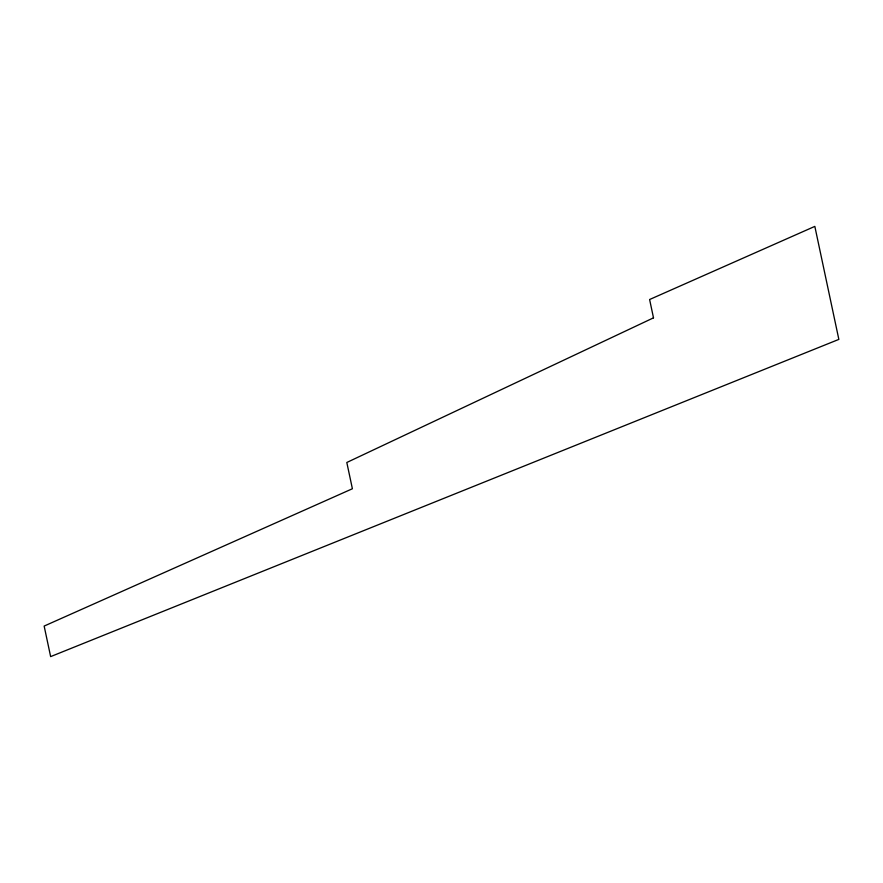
<?xml version="1.0" encoding="UTF-8"?>
<svg xmlns="http://www.w3.org/2000/svg" width="883" height="883" viewBox="0 0 883 883"><rect width="100%" height="100%" fill="white"/><g stroke="black" fill="none" stroke-linecap="round" stroke-linejoin="round"><path stroke-width="1.32" d="M653.497 317.847L346.809 462.482L352.394 488.752L44.15 626.069L50.64 656.61L838.85 339.392L814.832 226.39L649.612 299.514L653.497 317.847"/></g></svg>
